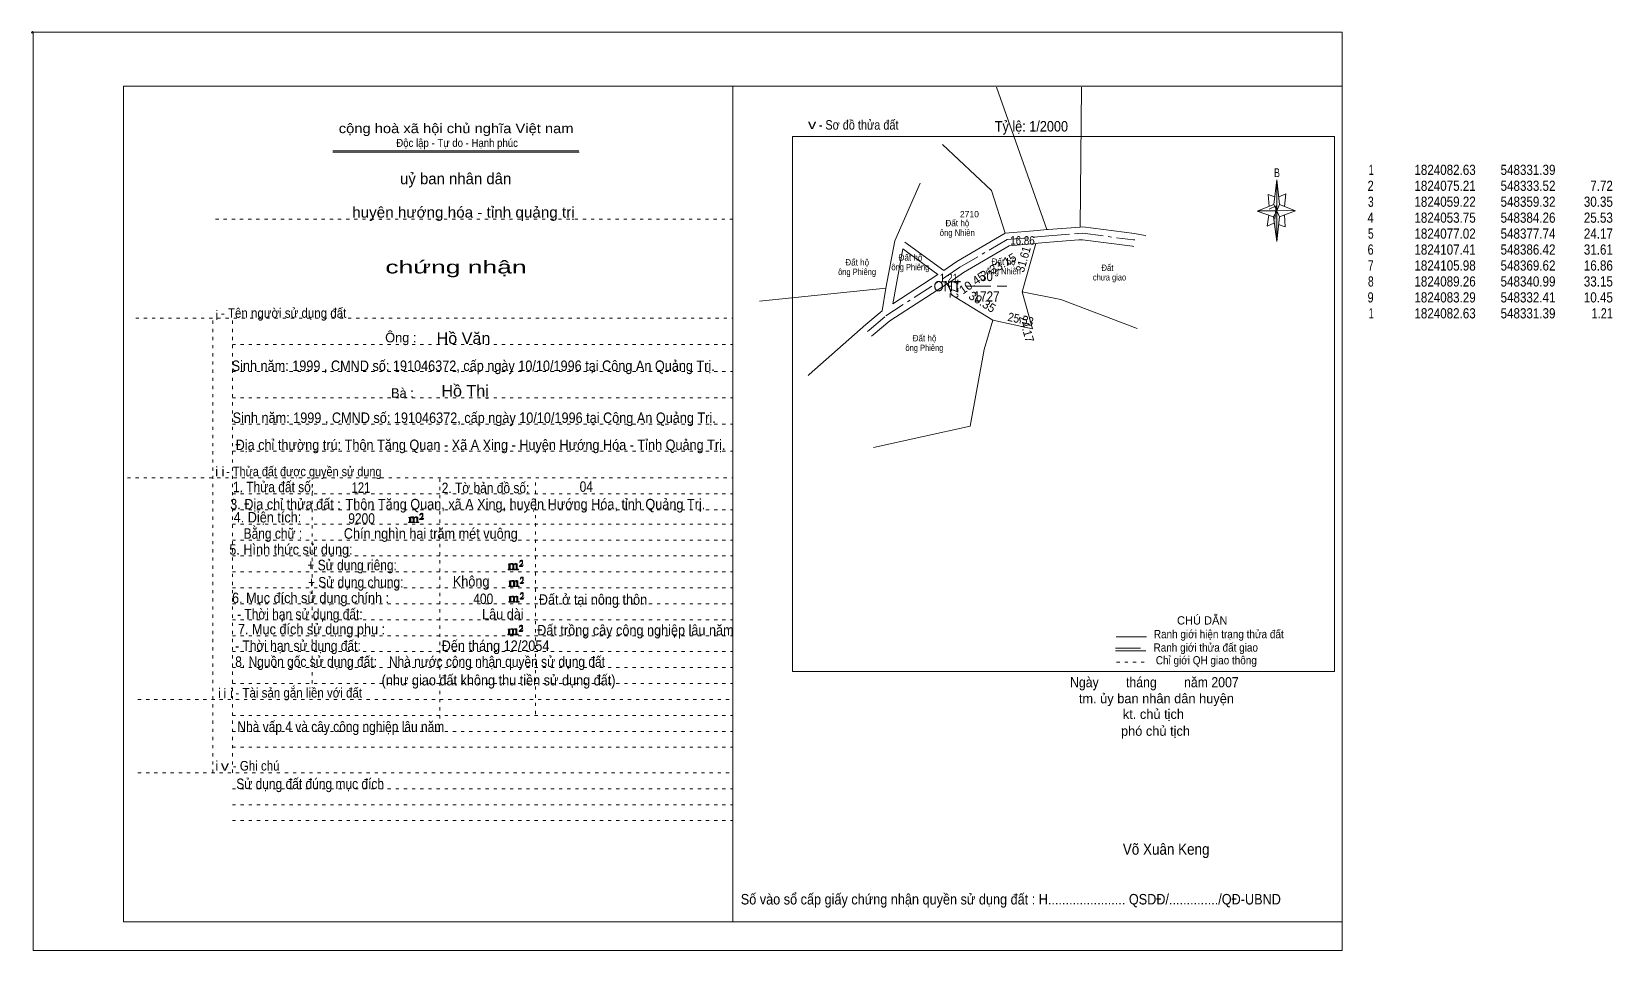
# Model space of a CAD drawing. Header units: centimetres. Extents: x -1.6 to 48, y -3.3 to 25.5.
import ezdxf
from ezdxf.enums import TextEntityAlignment as Align

# ---------------------------------------------------------------- set-up
doc = ezdxf.new("R2010")
doc.units = ezdxf.units.CM
doc.header["$LTSCALE"] = 0.13
for name, pattern in [('DOT_DASHED', [7.7, 5, -1.2, 0.3, -1.2]), ('DOTTED', [1.5, 0.3, -1.2]), ('LONG_DASHED', [7.5, 6, -1.5])]:
    doc.linetypes.add(name, pattern=pattern)
for name, color, linetype, lineweight in [('1', 7, 'DOTTED', 13), ('22', 7, 'Continuous', 13), ('33', 7, 'LONG_DASHED', 13), ('4', 7, 'Continuous', 13), ('5', 7, 'Continuous', 13), ('50', 7, 'Continuous', 13)]:
    doc.layers.add(name, color=color, linetype=linetype, lineweight=lineweight)
for name, color, linetype in [('10', 7, 'Continuous'), ('13', 7, 'Continuous'), ('23', 7, 'Continuous'), ('30', 7, 'Continuous')]:
    doc.layers.add(name, color=color, linetype=linetype)

msp = doc.modelspace()

# ---------------------------------------------------------------- hatches: boundary and pattern name
at = {"layer": '5'}
msp.add_hatch(color=256, dxfattribs=at).paths.add_polyline_path([(37.46, 19.87), (37.46, 18.91), (37.36, 19.69)])
at = {"layer": '50'}
for points in [[(10.27, 10.13), (10.27, 10.12), (10.27, 10.11), (10.25, 10.11), (10.24, 10.11), (10.24, 10.1), (10.33, 10.1), (10.33, 10.11), (10.32, 10.11), (10.31, 10.11), (10.31, 10.12), (10.31, 10.13), (10.31, 10.24), (10.31, 10.25), (10.32, 10.26), (10.34, 10.26), (10.35, 10.26), (10.36, 10.26), (10.37, 10.25), (10.39, 10.22), (10.39, 10.13), (10.37, 10.12), (10.37, 10.11), (10.36, 10.11), (10.35, 10.11), (10.35, 10.1), (10.44, 10.1), (10.44, 10.11), (10.43, 10.11), (10.42, 10.11), (10.42, 10.12), (10.42, 10.13), (10.42, 10.24), (10.44, 10.26), (10.45, 10.26), (10.46, 10.26), (10.49, 10.26), (10.49, 10.25), (10.5, 10.24), (10.5, 10.22), (10.5, 10.13), (10.5, 10.12), (10.49, 10.11), (10.49, 10.11), (10.47, 10.11), (10.47, 10.1), (10.56, 10.1), (10.56, 10.11), (10.55, 10.11), (10.54, 10.11), (10.53, 10.12), (10.53, 10.13), (10.53, 10.2), (10.53, 10.25), (10.53, 10.26), (10.52, 10.27), (10.5, 10.28), (10.47, 10.28), (10.46, 10.28), (10.44, 10.27), (10.41, 10.25), (10.41, 10.26), (10.4, 10.28), (10.39, 10.28), (10.37, 10.28), (10.35, 10.28), (10.34, 10.28), (10.32, 10.26), (10.31, 10.26), (10.31, 10.25), (10.31, 10.25), (10.31, 10.26), (10.31, 10.28), (10.24, 10.26), (10.24, 10.26), (10.25, 10.26), (10.27, 10.25), (10.27, 10.24), (10.27, 10.23)], [(10.69, 10.19), (10.72, 10.24), (10.72, 10.24), (10.71, 10.22), (10.69, 10.22), (10.68, 10.22), (10.63, 10.22), (10.66, 10.26), (10.67, 10.27), (10.69, 10.28), (10.69, 10.3), (10.69, 10.32), (10.69, 10.34), (10.69, 10.35), (10.69, 10.37), (10.68, 10.38), (10.67, 10.38), (10.66, 10.39), (10.65, 10.39), (10.63, 10.38), (10.63, 10.38), (10.62, 10.37), (10.61, 10.35), (10.59, 10.33), (10.61, 10.33), (10.61, 10.35), (10.62, 10.35), (10.63, 10.36), (10.65, 10.36), (10.66, 10.36), (10.67, 10.35), (10.68, 10.35), (10.68, 10.32), (10.68, 10.3), (10.66, 10.28), (10.66, 10.26), (10.65, 10.25), (10.59, 10.2), (10.59, 10.19)], [(13.39, 8.66), (13.39, 8.65), (13.39, 8.64), (13.38, 8.64), (13.37, 8.64), (13.37, 8.62), (13.45, 8.62), (13.45, 8.64), (13.44, 8.64), (13.43, 8.64), (13.43, 8.65), (13.43, 8.66), (13.43, 8.77), (13.43, 8.78), (13.44, 8.79), (13.47, 8.79), (13.48, 8.79), (13.49, 8.79), (13.5, 8.78), (13.51, 8.74), (13.51, 8.66), (13.5, 8.65), (13.5, 8.64), (13.49, 8.64), (13.48, 8.64), (13.48, 8.62), (13.57, 8.62), (13.57, 8.64), (13.55, 8.64), (13.54, 8.64), (13.54, 8.65), (13.54, 8.66), (13.54, 8.77), (13.57, 8.79), (13.58, 8.79), (13.59, 8.79), (13.61, 8.79), (13.61, 8.78), (13.62, 8.77), (13.62, 8.74), (13.62, 8.66), (13.62, 8.65), (13.61, 8.64), (13.61, 8.64), (13.6, 8.64), (13.6, 8.62), (13.69, 8.62), (13.69, 8.64), (13.67, 8.64), (13.66, 8.64), (13.65, 8.65), (13.65, 8.66), (13.65, 8.73), (13.65, 8.78), (13.65, 8.79), (13.64, 8.8), (13.62, 8.81), (13.6, 8.81), (13.59, 8.81), (13.57, 8.8), (13.53, 8.78), (13.53, 8.79), (13.52, 8.81), (13.51, 8.81), (13.5, 8.81), (13.48, 8.81), (13.47, 8.81), (13.44, 8.79), (13.43, 8.79), (13.43, 8.78), (13.43, 8.78), (13.43, 8.79), (13.43, 8.81), (13.37, 8.79), (13.37, 8.79), (13.38, 8.79), (13.39, 8.78), (13.39, 8.77), (13.39, 8.76)], [(13.82, 8.72), (13.84, 8.77), (13.84, 8.77), (13.83, 8.74), (13.82, 8.74), (13.81, 8.74), (13.75, 8.74), (13.79, 8.79), (13.8, 8.8), (13.82, 8.81), (13.82, 8.83), (13.82, 8.84), (13.82, 8.87), (13.82, 8.88), (13.82, 8.9), (13.81, 8.91), (13.8, 8.91), (13.79, 8.92), (13.77, 8.92), (13.75, 8.91), (13.75, 8.91), (13.74, 8.9), (13.73, 8.88), (13.72, 8.86), (13.73, 8.86), (13.73, 8.88), (13.74, 8.88), (13.75, 8.89), (13.77, 8.89), (13.79, 8.89), (13.8, 8.88), (13.81, 8.88), (13.81, 8.84), (13.81, 8.83), (13.79, 8.81), (13.79, 8.79), (13.77, 8.78), (13.72, 8.73), (13.72, 8.72)], [(13.41, 8.12), (13.41, 8.11), (13.41, 8.1), (13.4, 8.1), (13.39, 8.1), (13.39, 8.09), (13.48, 8.09), (13.48, 8.1), (13.47, 8.1), (13.45, 8.1), (13.45, 8.11), (13.45, 8.12), (13.45, 8.23), (13.45, 8.24), (13.47, 8.26), (13.49, 8.26), (13.5, 8.26), (13.51, 8.26), (13.52, 8.24), (13.53, 8.21), (13.53, 8.12), (13.52, 8.11), (13.52, 8.1), (13.51, 8.1), (13.5, 8.1), (13.5, 8.09), (13.59, 8.09), (13.59, 8.1), (13.58, 8.1), (13.57, 8.1), (13.57, 8.11), (13.57, 8.12), (13.57, 8.23), (13.59, 8.26), (13.6, 8.26), (13.61, 8.26), (13.63, 8.26), (13.63, 8.24), (13.64, 8.23), (13.64, 8.21), (13.64, 8.12), (13.64, 8.11), (13.63, 8.1), (13.63, 8.1), (13.62, 8.1), (13.62, 8.09), (13.71, 8.09), (13.71, 8.1), (13.7, 8.1), (13.69, 8.1), (13.67, 8.11), (13.67, 8.12), (13.67, 8.2), (13.67, 8.24), (13.67, 8.26), (13.66, 8.27), (13.64, 8.28), (13.62, 8.28), (13.61, 8.28), (13.59, 8.27), (13.55, 8.24), (13.55, 8.26), (13.54, 8.28), (13.53, 8.28), (13.52, 8.28), (13.5, 8.28), (13.49, 8.28), (13.47, 8.26), (13.45, 8.26), (13.45, 8.24), (13.45, 8.24), (13.45, 8.26), (13.45, 8.28), (13.39, 8.26), (13.39, 8.26), (13.4, 8.26), (13.41, 8.24), (13.41, 8.23), (13.41, 8.22)], [(13.84, 8.19), (13.86, 8.23), (13.86, 8.23), (13.85, 8.21), (13.84, 8.21), (13.83, 8.21), (13.77, 8.21), (13.81, 8.26), (13.82, 8.27), (13.84, 8.28), (13.84, 8.3), (13.84, 8.31), (13.84, 8.33), (13.84, 8.34), (13.84, 8.37), (13.83, 8.38), (13.82, 8.38), (13.81, 8.39), (13.8, 8.39), (13.77, 8.38), (13.77, 8.38), (13.76, 8.37), (13.75, 8.34), (13.74, 8.32), (13.75, 8.32), (13.75, 8.34), (13.76, 8.34), (13.77, 8.36), (13.8, 8.36), (13.81, 8.36), (13.82, 8.34), (13.83, 8.34), (13.83, 8.31), (13.83, 8.3), (13.81, 8.28), (13.81, 8.26), (13.8, 8.24), (13.74, 8.2), (13.74, 8.19)], [(13.41, 7.64), (13.41, 7.63), (13.41, 7.62), (13.4, 7.62), (13.39, 7.62), (13.39, 7.6), (13.47, 7.6), (13.47, 7.62), (13.46, 7.62), (13.45, 7.62), (13.45, 7.63), (13.45, 7.64), (13.45, 7.75), (13.45, 7.76), (13.46, 7.77), (13.49, 7.77), (13.5, 7.77), (13.51, 7.77), (13.52, 7.76), (13.53, 7.72), (13.53, 7.64), (13.52, 7.63), (13.52, 7.62), (13.51, 7.62), (13.5, 7.62), (13.5, 7.6), (13.59, 7.6), (13.59, 7.62), (13.57, 7.62), (13.56, 7.62), (13.56, 7.63), (13.56, 7.64), (13.56, 7.75), (13.59, 7.77), (13.6, 7.77), (13.61, 7.77), (13.63, 7.77), (13.63, 7.76), (13.64, 7.75), (13.64, 7.72), (13.64, 7.64), (13.64, 7.63), (13.63, 7.62), (13.63, 7.62), (13.62, 7.62), (13.62, 7.6), (13.71, 7.6), (13.71, 7.62), (13.69, 7.62), (13.68, 7.62), (13.67, 7.63), (13.67, 7.64), (13.67, 7.71), (13.67, 7.76), (13.67, 7.77), (13.66, 7.78), (13.64, 7.79), (13.62, 7.79), (13.61, 7.79), (13.59, 7.78), (13.55, 7.76), (13.55, 7.77), (13.54, 7.79), (13.53, 7.79), (13.52, 7.79), (13.5, 7.79), (13.49, 7.79), (13.46, 7.77), (13.45, 7.77), (13.45, 7.76), (13.45, 7.76), (13.45, 7.77), (13.45, 7.79), (13.39, 7.77), (13.39, 7.77), (13.4, 7.77), (13.41, 7.76), (13.41, 7.75), (13.41, 7.74)], [(13.84, 7.7), (13.86, 7.75), (13.86, 7.75), (13.85, 7.72), (13.84, 7.72), (13.83, 7.72), (13.77, 7.72), (13.81, 7.77), (13.82, 7.78), (13.84, 7.79), (13.84, 7.81), (13.84, 7.82), (13.84, 7.85), (13.84, 7.86), (13.84, 7.88), (13.83, 7.89), (13.82, 7.89), (13.81, 7.9), (13.79, 7.9), (13.77, 7.89), (13.77, 7.89), (13.76, 7.88), (13.75, 7.86), (13.74, 7.84), (13.75, 7.84), (13.75, 7.86), (13.76, 7.86), (13.77, 7.87), (13.79, 7.87), (13.81, 7.87), (13.82, 7.86), (13.83, 7.86), (13.83, 7.82), (13.83, 7.81), (13.81, 7.79), (13.81, 7.77), (13.79, 7.76), (13.74, 7.71), (13.74, 7.7)], [(13.38, 6.62), (13.38, 6.61), (13.38, 6.6), (13.37, 6.6), (13.36, 6.6), (13.36, 6.58), (13.44, 6.58), (13.44, 6.6), (13.43, 6.6), (13.42, 6.6), (13.42, 6.61), (13.42, 6.62), (13.42, 6.73), (13.42, 6.74), (13.43, 6.75), (13.46, 6.75), (13.47, 6.75), (13.48, 6.75), (13.49, 6.74), (13.5, 6.7), (13.5, 6.62), (13.49, 6.61), (13.49, 6.6), (13.48, 6.6), (13.47, 6.6), (13.47, 6.58), (13.56, 6.58), (13.56, 6.6), (13.54, 6.6), (13.53, 6.6), (13.53, 6.61), (13.53, 6.62), (13.53, 6.73), (13.56, 6.75), (13.57, 6.75), (13.58, 6.75), (13.6, 6.75), (13.6, 6.74), (13.61, 6.73), (13.61, 6.7), (13.61, 6.62), (13.61, 6.61), (13.6, 6.6), (13.6, 6.6), (13.59, 6.6), (13.59, 6.58), (13.68, 6.58), (13.68, 6.6), (13.66, 6.6), (13.65, 6.6), (13.64, 6.61), (13.64, 6.62), (13.64, 6.69), (13.64, 6.74), (13.64, 6.75), (13.63, 6.76), (13.61, 6.77), (13.59, 6.77), (13.58, 6.77), (13.56, 6.76), (13.52, 6.74), (13.52, 6.75), (13.51, 6.77), (13.5, 6.77), (13.49, 6.77), (13.47, 6.77), (13.46, 6.77), (13.43, 6.75), (13.42, 6.75), (13.42, 6.74), (13.42, 6.74), (13.42, 6.75), (13.42, 6.77), (13.36, 6.75), (13.36, 6.75), (13.37, 6.75), (13.38, 6.74), (13.38, 6.73), (13.38, 6.72)], [(13.81, 6.68), (13.83, 6.73), (13.83, 6.73), (13.82, 6.7), (13.81, 6.7), (13.8, 6.7), (13.74, 6.7), (13.78, 6.75), (13.79, 6.76), (13.81, 6.77), (13.81, 6.79), (13.81, 6.8), (13.81, 6.83), (13.81, 6.84), (13.81, 6.86), (13.8, 6.87), (13.79, 6.87), (13.78, 6.88), (13.76, 6.88), (13.74, 6.87), (13.74, 6.87), (13.73, 6.86), (13.72, 6.84), (13.71, 6.82), (13.72, 6.82), (13.72, 6.84), (13.73, 6.84), (13.74, 6.85), (13.76, 6.85), (13.78, 6.85), (13.79, 6.84), (13.8, 6.84), (13.8, 6.8), (13.8, 6.79), (13.78, 6.77), (13.78, 6.75), (13.76, 6.74), (13.71, 6.69), (13.71, 6.68)]]:
    msp.add_hatch(color=256, dxfattribs=at).paths.add_polyline_path(points)

# ---------------------------------------------------------------- linework, layer by layer
at = {"layer": '1', "linetype": 'Continuous'}
for p, q in [((1.31, -2.42), (1.31, 23.78)), ((1.31, 23.78), (39.51, 23.78)), ((20.41, -2.42), (20.41, 23.78)), ((39.51, -2.42), (39.51, 23.78)), ((7.87, 21.76), (15.58, 21.76)), ((7.87, 21.71), (15.59, 21.71)), ((37.36, 19.69), (36.85, 19.86)), ((1.31, -2.42), (39.51, -2.42))]:
    msp.add_line(p, q, dxfattribs=at)
at = {"layer": '1'}
for p, q in [((4.19, 19.61), (20.41, 19.61)), ((1.69, 16.51), (20.41, 16.51)), ((4.11, 2.25), (4.11, 16.51)), ((4.72, 2.25), (4.72, 16.51)), ((4.72, 15.68), (20.41, 15.68)), ((4.72, 14.84), (20.41, 14.84)), ((4.72, 14.01), (20.41, 14.01)), ((4.72, 13.18), (20.41, 13.18)), ((4.72, 12.34), (20.41, 12.34)), ((1.43, 11.5), (20.41, 11.5)), ((7.22, 5.05), (7.22, 11.5)), ((11.22, 3.95), (11.22, 11.5)), ((14.22, 4.09), (14.22, 11.5)), ((4.72, 11), (20.41, 11)), ((4.72, 10.5), (20.41, 10.5)), ((4.72, 10.05), (20.41, 10.05)), ((4.72, 9.55), (20.41, 9.55)), ((4.72, 9.05), (20.41, 9.05)), ((4.72, 8.55), (20.41, 8.55)), ((4.72, 8.05), (20.41, 8.05)), ((4.72, 7.55), (20.41, 7.55)), ((4.72, 7.05), (20.41, 7.05)), ((4.72, 6.55), (20.41, 6.55)), ((4.72, 6.05), (20.41, 6.05)), ((4.72, 5.55), (20.41, 5.55)), ((4.72, 5.05), (20.41, 5.05)), ((1.76, 4.55), (20.41, 4.55)), ((4.72, 4.05), (20.41, 4.05)), ((4.72, 3.55), (20.41, 3.55)), ((4.72, 3.05), (20.41, 3.05)), ((1.76, 2.25), (20.41, 2.25)), ((4.72, 1.75), (20.41, 1.75)), ((4.72, 1.25), (20.41, 1.25)), ((4.72, 0.75), (20.41, 0.75))]:
    msp.add_line(p, q, dxfattribs=at)
at = {"layer": '1', "linetype": 'Continuous'}
msp.add_lwpolyline([(-1.53, -3.32), (39.51, -3.32), (39.51, 25.48), (-1.53, 25.48)], close=True, dxfattribs=at)
msp.add_lwpolyline([(37.37, 19.49), (37.16, 19.39), (37.21, 19.74)], dxfattribs=at)
at = {"layer": '22'}
for p, q in [((30.25, 19.29), (28.68, 23.75)), ((31.3, 19.36), (31.34, 23.75)), ((27.02, 18), (25.8, 18.89)), ((29.91, 18.85), (29.48, 17.33)), ((26.84, 17.88), (25.74, 18.68)), ((25.21, 17.45), (21.25, 17.04))]:
    msp.add_line(p, q, dxfattribs=at)
for points in [[(28.95, 19.17), (28.52, 20.51), (26.98, 21.95)], [(25.21, 17.45), (25.49, 18.93), (26.28, 20.74)], [(30.25, 19.29), (30.3, 19.29), (31.3, 19.36)], [(31.3, 19.36), (31.38, 19.37), (33, 19.16), (33.34, 19.1), (33.36, 19.09)], [(28.95, 19.17), (27.43, 18.28), (27.02, 18)], [(27.16, 17.61), (27.21, 17.64), (27.64, 17.94), (29.07, 18.78), (29.91, 18.85)], [(28.95, 19.17), (29.96, 19.26), (30.25, 19.29)], [(29.91, 18.85), (29.98, 18.86), (30.34, 18.89), (31.26, 18.96), (31.37, 18.96), (32.94, 18.77), (32.98, 18.76)], [(26.84, 17.88), (25.43, 16.96), (25.74, 18.68)], [(22.77, 14.71), (22.8, 14.74), (24.58, 16.31), (25.09, 16.74), (25.21, 17.45)], [(24.76, 15.94), (24.81, 15.98), (25.33, 16.42), (27.16, 17.61)], [(28.56, 16.44), (27.27, 17.24), (27.16, 17.61)], [(28.56, 16.44), (29.8, 16.17), (29.48, 17.33)], [(29.48, 17.33), (30.69, 17.09), (33.09, 16.18)], [(28.56, 16.44), (28.29, 15.52), (27.85, 13.12), (24.82, 12.45)]]:
    msp.add_lwpolyline(points, dxfattribs=at)
at = {"layer": '22', "linetype": 'DOT_DASHED'}
for points in [[(27.05, 17.78), (27.1, 17.81), (27.53, 18.11), (29.01, 18.97), (29.89, 19.05)], [(29.89, 19.05), (29.96, 19.06), (30.32, 19.09), (31.24, 19.16), (31.38, 19.17), (32.97, 18.96), (33.01, 18.96)], [(24.63, 16.09), (24.68, 16.13), (25.21, 16.58), (27.05, 17.78)]]:
    msp.add_lwpolyline(points, dxfattribs=at)
at = {"layer": '33'}
msp.add_line((27.72, 17.51), (29, 17.51), dxfattribs=at)
at = {"layer": '4'}
for p, q in [((32.43, 6.51), (33.38, 6.51)), ((32.41, 6.08), (33.36, 6.08))]:
    msp.add_line(p, q, dxfattribs=at)
at = {"layer": '4', "linetype": 'LONG_DASHED'}
msp.add_line((32.41, 6.16), (33.36, 6.16), dxfattribs=at)
at = {"layer": '4', "linetype": 'DOTTED'}
msp.add_line((32.44, 5.72), (33.43, 5.72), dxfattribs=at)
at = {"layer": '4'}
msp.add_lwpolyline([(22.28, 22.21), (39.27, 22.21), (39.27, 5.43), (22.28, 5.43)], close=True, dxfattribs=at)
msp.add_circle((-1.55, 25.47), 0.025, dxfattribs=at)
at = {"layer": '5'}
for p, q in [((37.37, 20.07), (37.46, 20.85)), ((37.55, 20.07), (38.05, 19.87)), ((37.55, 19.69), (37.46, 18.91)), ((37.73, 19.37), (37.52, 19.45)), ((37.71, 19.75), (37.73, 19.37))]:
    msp.add_line(p, q, dxfattribs=at)
for points in [[(37.46, 20.85), (37.55, 20.07), (37.46, 19.87)], [(37.46, 19.87), (36.87, 19.87), (37.37, 20.07), (37.55, 19.69), (38.05, 19.87), (37.46, 19.89)], [(37.46, 19.87), (37.46, 18.91), (37.36, 19.69)]]:
    msp.add_lwpolyline(points, close=True, dxfattribs=at)
for points in [[(37.4, 20.31), (37.19, 20.39), (37.22, 20.01)], [(37.53, 20.31), (37.75, 20.41), (37.71, 20.01)], [(37.46, 19.87), (37.37, 20.07), (36.87, 19.87)], [(37.22, 19.93), (37.44, 20.03), (37.4, 19.63)], [(37.46, 19.87), (37.55, 19.69), (38.05, 19.87)]]:
    msp.add_lwpolyline(points, dxfattribs=at)
at = {"layer": '50'}
for points in [[(10.27, 10.13), (10.27, 10.12), (10.27, 10.11), (10.25, 10.11), (10.24, 10.11), (10.24, 10.1), (10.33, 10.1), (10.33, 10.11), (10.32, 10.11), (10.31, 10.11), (10.31, 10.12), (10.31, 10.13), (10.31, 10.24), (10.31, 10.25), (10.32, 10.26), (10.34, 10.26), (10.35, 10.26), (10.36, 10.26), (10.37, 10.25), (10.39, 10.22), (10.39, 10.13), (10.37, 10.12), (10.37, 10.11), (10.36, 10.11), (10.35, 10.11), (10.35, 10.1), (10.44, 10.1), (10.44, 10.11), (10.43, 10.11), (10.42, 10.11), (10.42, 10.12), (10.42, 10.13), (10.42, 10.24), (10.44, 10.26), (10.45, 10.26), (10.46, 10.26), (10.49, 10.26), (10.49, 10.25), (10.5, 10.24), (10.5, 10.22), (10.5, 10.13), (10.5, 10.12), (10.49, 10.11), (10.49, 10.11), (10.47, 10.11), (10.47, 10.1), (10.56, 10.1), (10.56, 10.11), (10.55, 10.11), (10.54, 10.11), (10.53, 10.12), (10.53, 10.13), (10.53, 10.2), (10.53, 10.25), (10.53, 10.26), (10.52, 10.27), (10.5, 10.28), (10.47, 10.28), (10.46, 10.28), (10.44, 10.27), (10.41, 10.25), (10.41, 10.26), (10.4, 10.28), (10.39, 10.28), (10.37, 10.28), (10.35, 10.28), (10.34, 10.28), (10.32, 10.26), (10.31, 10.26), (10.31, 10.25), (10.31, 10.25), (10.31, 10.26), (10.31, 10.28), (10.24, 10.26), (10.24, 10.26), (10.25, 10.26), (10.27, 10.25), (10.27, 10.24), (10.27, 10.23)], [(10.69, 10.19), (10.72, 10.24), (10.72, 10.24), (10.71, 10.22), (10.69, 10.22), (10.68, 10.22), (10.63, 10.22), (10.66, 10.26), (10.67, 10.27), (10.69, 10.28), (10.69, 10.3), (10.69, 10.32), (10.69, 10.34), (10.69, 10.35), (10.69, 10.37), (10.68, 10.38), (10.67, 10.38), (10.66, 10.39), (10.65, 10.39), (10.63, 10.38), (10.63, 10.38), (10.62, 10.37), (10.61, 10.35), (10.59, 10.33), (10.61, 10.33), (10.61, 10.35), (10.62, 10.35), (10.63, 10.36), (10.65, 10.36), (10.66, 10.36), (10.67, 10.35), (10.68, 10.35), (10.68, 10.32), (10.68, 10.3), (10.66, 10.28), (10.66, 10.26), (10.65, 10.25), (10.59, 10.2), (10.59, 10.19)], [(13.39, 8.66), (13.39, 8.65), (13.39, 8.64), (13.38, 8.64), (13.37, 8.64), (13.37, 8.62), (13.45, 8.62), (13.45, 8.64), (13.44, 8.64), (13.43, 8.64), (13.43, 8.65), (13.43, 8.66), (13.43, 8.77), (13.43, 8.78), (13.44, 8.79), (13.47, 8.79), (13.48, 8.79), (13.49, 8.79), (13.5, 8.78), (13.51, 8.74), (13.51, 8.66), (13.5, 8.65), (13.5, 8.64), (13.49, 8.64), (13.48, 8.64), (13.48, 8.62), (13.57, 8.62), (13.57, 8.64), (13.55, 8.64), (13.54, 8.64), (13.54, 8.65), (13.54, 8.66), (13.54, 8.77), (13.57, 8.79), (13.58, 8.79), (13.59, 8.79), (13.61, 8.79), (13.61, 8.78), (13.62, 8.77), (13.62, 8.74), (13.62, 8.66), (13.62, 8.65), (13.61, 8.64), (13.61, 8.64), (13.6, 8.64), (13.6, 8.62), (13.69, 8.62), (13.69, 8.64), (13.67, 8.64), (13.66, 8.64), (13.65, 8.65), (13.65, 8.66), (13.65, 8.73), (13.65, 8.78), (13.65, 8.79), (13.64, 8.8), (13.62, 8.81), (13.6, 8.81), (13.59, 8.81), (13.57, 8.8), (13.53, 8.78), (13.53, 8.79), (13.52, 8.81), (13.51, 8.81), (13.5, 8.81), (13.48, 8.81), (13.47, 8.81), (13.44, 8.79), (13.43, 8.79), (13.43, 8.78), (13.43, 8.78), (13.43, 8.79), (13.43, 8.81), (13.37, 8.79), (13.37, 8.79), (13.38, 8.79), (13.39, 8.78), (13.39, 8.77), (13.39, 8.76)], [(13.82, 8.72), (13.84, 8.77), (13.84, 8.77), (13.83, 8.74), (13.82, 8.74), (13.81, 8.74), (13.75, 8.74), (13.79, 8.79), (13.8, 8.8), (13.82, 8.81), (13.82, 8.83), (13.82, 8.84), (13.82, 8.87), (13.82, 8.88), (13.82, 8.9), (13.81, 8.91), (13.8, 8.91), (13.79, 8.92), (13.77, 8.92), (13.75, 8.91), (13.75, 8.91), (13.74, 8.9), (13.73, 8.88), (13.72, 8.86), (13.73, 8.86), (13.73, 8.88), (13.74, 8.88), (13.75, 8.89), (13.77, 8.89), (13.79, 8.89), (13.8, 8.88), (13.81, 8.88), (13.81, 8.84), (13.81, 8.83), (13.79, 8.81), (13.79, 8.79), (13.77, 8.78), (13.72, 8.73), (13.72, 8.72)], [(13.41, 8.12), (13.41, 8.11), (13.41, 8.1), (13.4, 8.1), (13.39, 8.1), (13.39, 8.09), (13.48, 8.09), (13.48, 8.1), (13.47, 8.1), (13.45, 8.1), (13.45, 8.11), (13.45, 8.12), (13.45, 8.23), (13.45, 8.24), (13.47, 8.26), (13.49, 8.26), (13.5, 8.26), (13.51, 8.26), (13.52, 8.24), (13.53, 8.21), (13.53, 8.12), (13.52, 8.11), (13.52, 8.1), (13.51, 8.1), (13.5, 8.1), (13.5, 8.09), (13.59, 8.09), (13.59, 8.1), (13.58, 8.1), (13.57, 8.1), (13.57, 8.11), (13.57, 8.12), (13.57, 8.23), (13.59, 8.26), (13.6, 8.26), (13.61, 8.26), (13.63, 8.26), (13.63, 8.24), (13.64, 8.23), (13.64, 8.21), (13.64, 8.12), (13.64, 8.11), (13.63, 8.1), (13.63, 8.1), (13.62, 8.1), (13.62, 8.09), (13.71, 8.09), (13.71, 8.1), (13.7, 8.1), (13.69, 8.1), (13.67, 8.11), (13.67, 8.12), (13.67, 8.2), (13.67, 8.24), (13.67, 8.26), (13.66, 8.27), (13.64, 8.28), (13.62, 8.28), (13.61, 8.28), (13.59, 8.27), (13.55, 8.24), (13.55, 8.26), (13.54, 8.28), (13.53, 8.28), (13.52, 8.28), (13.5, 8.28), (13.49, 8.28), (13.47, 8.26), (13.45, 8.26), (13.45, 8.24), (13.45, 8.24), (13.45, 8.26), (13.45, 8.28), (13.39, 8.26), (13.39, 8.26), (13.4, 8.26), (13.41, 8.24), (13.41, 8.23), (13.41, 8.22)], [(13.84, 8.19), (13.86, 8.23), (13.86, 8.23), (13.85, 8.21), (13.84, 8.21), (13.83, 8.21), (13.77, 8.21), (13.81, 8.26), (13.82, 8.27), (13.84, 8.28), (13.84, 8.3), (13.84, 8.31), (13.84, 8.33), (13.84, 8.34), (13.84, 8.37), (13.83, 8.38), (13.82, 8.38), (13.81, 8.39), (13.8, 8.39), (13.77, 8.38), (13.77, 8.38), (13.76, 8.37), (13.75, 8.34), (13.74, 8.32), (13.75, 8.32), (13.75, 8.34), (13.76, 8.34), (13.77, 8.36), (13.8, 8.36), (13.81, 8.36), (13.82, 8.34), (13.83, 8.34), (13.83, 8.31), (13.83, 8.3), (13.81, 8.28), (13.81, 8.26), (13.8, 8.24), (13.74, 8.2), (13.74, 8.19)], [(13.41, 7.64), (13.41, 7.63), (13.41, 7.62), (13.4, 7.62), (13.39, 7.62), (13.39, 7.6), (13.47, 7.6), (13.47, 7.62), (13.46, 7.62), (13.45, 7.62), (13.45, 7.63), (13.45, 7.64), (13.45, 7.75), (13.45, 7.76), (13.46, 7.77), (13.49, 7.77), (13.5, 7.77), (13.51, 7.77), (13.52, 7.76), (13.53, 7.72), (13.53, 7.64), (13.52, 7.63), (13.52, 7.62), (13.51, 7.62), (13.5, 7.62), (13.5, 7.6), (13.59, 7.6), (13.59, 7.62), (13.57, 7.62), (13.56, 7.62), (13.56, 7.63), (13.56, 7.64), (13.56, 7.75), (13.59, 7.77), (13.6, 7.77), (13.61, 7.77), (13.63, 7.77), (13.63, 7.76), (13.64, 7.75), (13.64, 7.72), (13.64, 7.64), (13.64, 7.63), (13.63, 7.62), (13.63, 7.62), (13.62, 7.62), (13.62, 7.6), (13.71, 7.6), (13.71, 7.62), (13.69, 7.62), (13.68, 7.62), (13.67, 7.63), (13.67, 7.64), (13.67, 7.71), (13.67, 7.76), (13.67, 7.77), (13.66, 7.78), (13.64, 7.79), (13.62, 7.79), (13.61, 7.79), (13.59, 7.78), (13.55, 7.76), (13.55, 7.77), (13.54, 7.79), (13.53, 7.79), (13.52, 7.79), (13.5, 7.79), (13.49, 7.79), (13.46, 7.77), (13.45, 7.77), (13.45, 7.76), (13.45, 7.76), (13.45, 7.77), (13.45, 7.79), (13.39, 7.77), (13.39, 7.77), (13.4, 7.77), (13.41, 7.76), (13.41, 7.75), (13.41, 7.74)], [(13.84, 7.7), (13.86, 7.75), (13.86, 7.75), (13.85, 7.72), (13.84, 7.72), (13.83, 7.72), (13.77, 7.72), (13.81, 7.77), (13.82, 7.78), (13.84, 7.79), (13.84, 7.81), (13.84, 7.82), (13.84, 7.85), (13.84, 7.86), (13.84, 7.88), (13.83, 7.89), (13.82, 7.89), (13.81, 7.9), (13.79, 7.9), (13.77, 7.89), (13.77, 7.89), (13.76, 7.88), (13.75, 7.86), (13.74, 7.84), (13.75, 7.84), (13.75, 7.86), (13.76, 7.86), (13.77, 7.87), (13.79, 7.87), (13.81, 7.87), (13.82, 7.86), (13.83, 7.86), (13.83, 7.82), (13.83, 7.81), (13.81, 7.79), (13.81, 7.77), (13.79, 7.76), (13.74, 7.71), (13.74, 7.7)], [(13.38, 6.62), (13.38, 6.61), (13.38, 6.6), (13.37, 6.6), (13.36, 6.6), (13.36, 6.58), (13.44, 6.58), (13.44, 6.6), (13.43, 6.6), (13.42, 6.6), (13.42, 6.61), (13.42, 6.62), (13.42, 6.73), (13.42, 6.74), (13.43, 6.75), (13.46, 6.75), (13.47, 6.75), (13.48, 6.75), (13.49, 6.74), (13.5, 6.7), (13.5, 6.62), (13.49, 6.61), (13.49, 6.6), (13.48, 6.6), (13.47, 6.6), (13.47, 6.58), (13.56, 6.58), (13.56, 6.6), (13.54, 6.6), (13.53, 6.6), (13.53, 6.61), (13.53, 6.62), (13.53, 6.73), (13.56, 6.75), (13.57, 6.75), (13.58, 6.75), (13.6, 6.75), (13.6, 6.74), (13.61, 6.73), (13.61, 6.7), (13.61, 6.62), (13.61, 6.61), (13.6, 6.6), (13.6, 6.6), (13.59, 6.6), (13.59, 6.58), (13.68, 6.58), (13.68, 6.6), (13.66, 6.6), (13.65, 6.6), (13.64, 6.61), (13.64, 6.62), (13.64, 6.69), (13.64, 6.74), (13.64, 6.75), (13.63, 6.76), (13.61, 6.77), (13.59, 6.77), (13.58, 6.77), (13.56, 6.76), (13.52, 6.74), (13.52, 6.75), (13.51, 6.77), (13.5, 6.77), (13.49, 6.77), (13.47, 6.77), (13.46, 6.77), (13.43, 6.75), (13.42, 6.75), (13.42, 6.74), (13.42, 6.74), (13.42, 6.75), (13.42, 6.77), (13.36, 6.75), (13.36, 6.75), (13.37, 6.75), (13.38, 6.74), (13.38, 6.73), (13.38, 6.72)], [(13.81, 6.68), (13.83, 6.73), (13.83, 6.73), (13.82, 6.7), (13.81, 6.7), (13.8, 6.7), (13.74, 6.7), (13.78, 6.75), (13.79, 6.76), (13.81, 6.77), (13.81, 6.79), (13.81, 6.8), (13.81, 6.83), (13.81, 6.84), (13.81, 6.86), (13.8, 6.87), (13.79, 6.87), (13.78, 6.88), (13.76, 6.88), (13.74, 6.87), (13.74, 6.87), (13.73, 6.86), (13.72, 6.84), (13.71, 6.82), (13.72, 6.82), (13.72, 6.84), (13.73, 6.84), (13.74, 6.85), (13.76, 6.85), (13.78, 6.85), (13.79, 6.84), (13.8, 6.84), (13.8, 6.8), (13.8, 6.79), (13.78, 6.77), (13.78, 6.75), (13.76, 6.74), (13.71, 6.69), (13.71, 6.68)]]:
    msp.add_lwpolyline(points, close=True, dxfattribs=at)

# ---------------------------------------------------------------- texts
at = {"layer": '1'}
for s, height, width, p in [('cộng hoà xã hội chủ nghĩa Việt nam', 0.3, 1.15, (11.735, 22.31)), ('v', 0.3, 1.3, (22.895, 22.44)), ('- Sơ đồ thửa đất ', 0.3, 0.85, (24.4, 22.42)), ('Độc lập - Tự do - Hạnh phúc', 0.25, 0.9, (11.765, 21.88)), ('chứng nhận', 0.4, 1.55, (11.73, 17.91)), ('- Tên người sử dụng đất', 0.3, 0.9, (6.325, 16.52)), ('- Thửa đất được quyền sử dụng', 0.3, 0.85, (6.96, 11.55)), ('- Tài sản gắn liền với đất ', 0.3, 0.9, (6.85, 4.61)), ('v', 0.3, 1.3, (4.485, 2.32)), ('- Ghi chú', 0.3, 0.9, (5.465, 2.32))]:
    msp.add_text(s, height=height, dxfattribs=dict(at, width=width)).set_placement(p, align=Align.CENTER)
for s, height, p in [('uỷ ban nhân dân', 0.35, (11.72, 20.71)), ('i', 0.3, (4.235, 16.45)), ('i', 0.3, (4.225, 11.55)), ('i', 0.3, (4.425, 11.55)), ('i', 0.3, (4.315, 4.6)), ('i', 0.3, (4.485, 4.59)), ('i', 0.3, (4.695, 4.6)), ('i', 0.3, (4.235, 2.32))]:
    msp.add_text(s, height=height, dxfattribs=at).set_placement(p, align=Align.CENTER)
at = {"layer": '10', "width": 0.9}
msp.add_text('Võ Xuân Keng', height=0.35, dxfattribs=at).set_placement((33.995, -0.32), align=Align.CENTER)
at = {"layer": '13'}
msp.add_text('2710', height=0.2, dxfattribs=at).set_placement((27.53, 19.67))
at = {"layer": '22'}
for s, width, p in [('chưa giao', 0.85, (32.22, 17.69)), ('Đất  ', 0.9, (32.22, 17.99))]:
    msp.add_text(s, height=0.2, dxfattribs=dict(at, width=width)).set_placement(p, align=Align.CENTER)
at = {"layer": '23'}
for s, width, p in [('Đất hộ', 0.95, (27.45, 19.39)), ('ông Nhiên', 0.9, (27.445, 19.09)), ('Đất hộ', 0.95, (24.31, 18.16)), ('Đất hộ', 0.95, (25.98, 18.31)), ('Đất hộ', 0.95, (28.9, 18.18)), ('ông Phiêng', 0.85, (24.305, 17.86)), ('ông Phiêng', 0.85, (25.975, 18.01)), ('ông Nhiên', 0.9, (28.895, 17.88)), ('Đất hộ', 0.95, (26.42, 15.78)), ('ông Phiêng', 0.85, (26.415, 15.48))]:
    msp.add_text(s, height=0.2, dxfattribs=dict(at, width=width)).set_placement(p, align=Align.CENTER)
at = {"layer": '30'}
for s, width, p in [('1', 0.65, (40.5, 21)), ('1824082.63', 0.85, (43.7, 21)), ('548331.39', 0.85, (46.2, 21)), ('548331.39', 0.85, (46.2, 21)), ('2', 0.8, (40.5, 20.5)), ('1824075.21', 0.85, (43.7, 20.5)), ('548333.52', 0.85, (46.2, 20.5)), ('7.72', 0.85, (48, 20.5)), ('3', 0.75, (40.5, 20)), ('1824059.22', 0.85, (43.7, 20)), ('548359.32', 0.85, (46.2, 20)), ('30.35', 0.85, (48, 20)), ('1824053.75', 0.85, (43.7, 19.5)), ('548384.26', 0.85, (46.2, 19.5)), ('25.53', 0.85, (48, 19.5)), ('4', 0.8, (40.5, 19.5)), ('5', 0.75, (40.5, 19)), ('1824077.02', 0.85, (43.7, 19)), ('548377.74', 0.85, (46.2, 19)), ('24.17', 0.85, (48, 19)), ('6', 0.8, (40.5, 18.5)), ('1824107.41', 0.85, (43.7, 18.5)), ('548386.42', 0.85, (46.2, 18.5)), ('31.61', 0.85, (48, 18.5)), ('7', 0.75, (40.5, 18)), ('1824105.98', 0.85, (43.7, 18)), ('548369.62', 0.85, (46.2, 18)), ('16.86', 0.85, (48, 18)), ('8', 0.75, (40.5, 17.5)), ('1824089.26', 0.85, (43.7, 17.5)), ('548340.99', 0.85, (46.2, 17.5)), ('33.15', 0.85, (48, 17.5)), ('9', 0.8, (40.5, 17)), ('1824083.29', 0.85, (43.7, 17)), ('548332.41', 0.85, (46.2, 17)), ('10.45', 0.85, (48, 17)), ('1', 0.65, (40.5, 16.5)), ('1824082.63', 0.85, (43.7, 16.5)), ('548331.39', 0.85, (46.2, 16.5)), ('1.21', 0.8, (48, 16.5))]:
    msp.add_text(s, height=0.32, dxfattribs=dict(at, width=width)).set_placement(p, align=Align.RIGHT)
for s, width, p in [('16.86', 0.85, (29.49, 18.81)), ('1.21', 0.8, (27.18, 17.63))]:
    msp.add_text(s, height=0.27, dxfattribs=dict(at, width=width)).set_placement(p, align=Align.CENTER)
for s, rotation, p in [('33.15', 30.285, (28.942, 18.105)), ('10.45', 34.83, (27.993, 17.503)), ('30.35', 328.211, (28.159, 16.903))]:
    msp.add_text(s, height=0.27, rotation=rotation, dxfattribs=at).set_placement(p, align=Align.CENTER)
for s, rotation, width, p in [('31.61', 74.06, 0.9, (29.644, 18.318)), ('7.72', 270, 0.85, (27.21, 17.43)), ('25.53', 347.629, 0.9, (29.406, 16.341)), ('24.17', 285.652, 0.95, (29.486, 16.136))]:
    msp.add_text(s, height=0.27, rotation=rotation, dxfattribs=dict(at, width=width)).set_placement(p, align=Align.CENTER)
at = {"layer": '33', "width": 0.85}
for s, p in [('30', (28.36, 17.67)), ('1727', (28.365, 17.03))]:
    msp.add_text(s, height=0.32, dxfattribs=at).set_placement(p, align=Align.CENTER)
at = {"layer": '33', "width": 0.95}
msp.add_text('ONT', height=0.32, dxfattribs=at).set_placement((27.56, 17.35), align=Align.RIGHT)
at = {"layer": '4', "width": 0.9}
for s, height, p in [('Tỷ lệ: 1/2000', 0.33, (29.77, 22.36)), ('Ranh giới hiện trạng thửa đất', 0.2591, (35.645, 6.47)), ('Ranh giới thửa đất giao ', 0.2591, (35.28, 6.05)), ('Chỉ giới QH giao thông', 0.2591, (35.255, 5.65))]:
    msp.add_text(s, height=height, dxfattribs=at).set_placement(p, align=Align.CENTER)
at = {"layer": '4'}
msp.add_text('CHÚ DẪN', height=0.2591, dxfattribs=at).set_placement((35.125, 6.9), align=Align.CENTER)
at = {"layer": '5', "width": 0.75}
msp.add_text('B', height=0.276, dxfattribs=at).set_placement((37.47, 20.93), align=Align.CENTER)
at = {"layer": '50'}
for s, height, width, p in [('  huyện hướng hóa - tỉnh quảng trị', 0.34, 1.05, (11.83, 19.66)), ('Hồ Văn', 0.36, 1.05, (11.965, 15.7)), ('Sinh năm: 1999 , CMND số: 191046372, cấp ngày 10/10/1996 tại Công An Quảng Trị.', 0.33, 0.9, (12.27, 14.85)), ('Hồ Thị', 0.36, 1.05, (12.015, 14.05)), ('Sinh năm: 1999 , CMND số: 191046372, cấp ngày 10/10/1996 tại Công An Quảng Trị.', 0.33, 0.9, (12.3, 13.22)), ('Địa chỉ thường trú: Thôn Tăng Quan - Xã A Xing - Huyện Hướng Hóa - Tỉnh Quảng Trị.', 0.33, 0.9, (12.5, 12.37)), ('1. Thửa đất số:  ', 0.33, 0.85, (6.115, 11.05)), ('121', 0.33, 0.8, (8.75, 11.03)), ('2. Tờ bản đồ số:  ', 0.33, 0.85, (12.76, 11.02)), ('04', 0.33, 0.85, (15.815, 11.06)), ('3. Địa chỉ thửa đất : ', 0.33, 0.9, (6.44, 10.51)), ('4. Diện tích: ', 0.33, 0.9, (5.875, 10.1)), ('Thôn Tăng Quan, xã A Xing, huyện Hướng Hóa, tỉnh Quảng Trị.', 0.33, 0.9, (13.905, 10.51)), ('Bằng chữ :', 0.33, 0.85, (5.99, 9.59)), ('Chín nghìn hai trăm mét vuông', 0.33, 0.9, (10.94, 9.59)), ('9200', 0.33, 0.85, (8.77, 10.06)), ('5. Hình thức sử dụng:', 0.33, 0.9, (6.555, 9.09)), ('+ Sử dụng riêng:', 0.33, 0.85, (8.475, 8.6)), ('Không', 0.33, 0.9, (12.205, 8.09)), ('6. Mục đích sử dụng chính :', 0.33, 0.9, (7.17, 7.57)), ('+ Sử dụng chung:', 0.33, 0.85, (8.585, 8.06)), ('400', 0.33, 0.85, (12.585, 7.54)), ('Đất ở tại nông thôn', 0.33, 0.9, (16.025, 7.52)), ('- Thời hạn sử dụng đất:', 0.33, 0.85, (6.835, 7.06)), ('7. Mục đích sử dụng phụ :', 0.33, 0.9, (7.2, 6.59)), ('Lâu dài', 0.33, 0.9, (13.2, 7.06)), ('Đất trồng cây công nghiệp lâu năm', 0.33, 0.9, (17.355, 6.56)), ('- Thời hạn sử dụng đất:', 0.33, 0.85, (6.775, 6.07)), ('Đến tháng 12/2054', 0.33, 0.9, (12.97, 6.07)), ('8. Nguồn gốc sử dụng đất:', 0.33, 0.85, (7.03, 5.57)), ('Nhà nước công nhận quyền sử dụng đất ', 0.33, 0.85, (13.065, 5.57)), ('(như giao đất không thu tiền sử dụng đất)', 0.33, 0.9, (13.065, 4.99)), ('Ngày        tháng        năm 2007', 0.32, 0.9, (33.625, 4.93)), ('Nhà vấp 4 và cây công nghiệp lâu năm', 0.33, 0.85, (8.12, 3.53)), ('Sử dụng đất đúng mục đích ', 0.33, 0.85, (7.21, 1.74)), ('Số vào sổ cấp giấy chứng nhận quyền sử dụng đất : H...................... QSDĐ/............../QĐ-UBND', 0.33, 0.9, (29.125, -1.88))]:
    msp.add_text(s, height=height, dxfattribs=dict(at, width=width)).set_placement(p, align=Align.CENTER)
for s, p in [('Ông :', (10, 15.75)), ('Bà :', (10.05, 14.01)), ('tm. ủy ban nhân dân huyện ', (33.745, 4.43)), ('kt. chủ tịch', (33.595, 3.94)), ('phó chủ tịch', (33.66, 3.41))]:
    msp.add_text(s, height=0.3, dxfattribs=at).set_placement(p, align=Align.CENTER)

doc.saveas('drawing.dxf')
